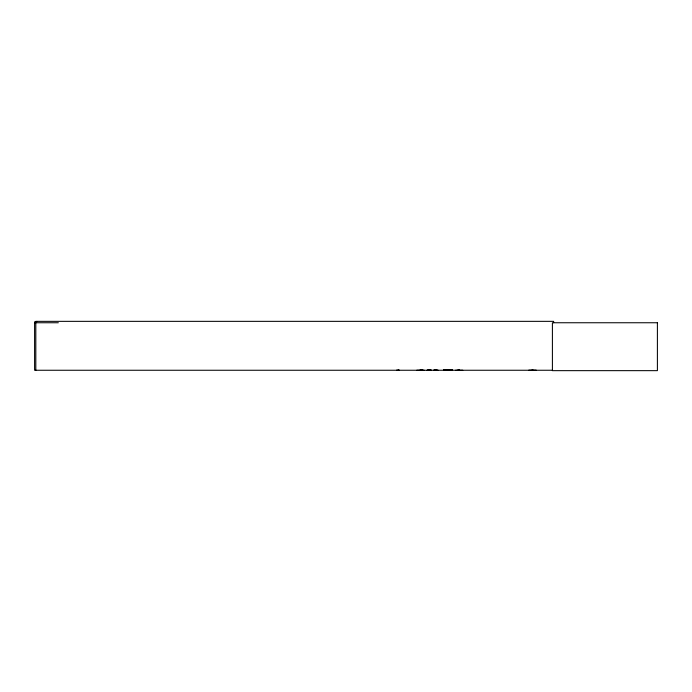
<?xml version="1.0" encoding="UTF-8"?>
<svg xmlns="http://www.w3.org/2000/svg" width="692" height="692" viewBox="0 0 692 692"><rect width="100%" height="100%" fill="white"/><g stroke="black" fill="none" stroke-linecap="round" stroke-linejoin="round"><path stroke-width="1.04" d="M416.826 370.237L424.014 370.151M528.844 370.151L536.179 370.151M431.22 370.203L427.033 370.203M429.023 370.203L429.049 369.753M36.763 321.849L34.6 321.849L34.6 370.255L552.545 370.255M34.6 322.749L58.336 322.749M443.607 369.943L452.551 369.943M443.589 370.064L452.568 370.056M459.341 370.203L459.35 369.554M459.038 370.185L459.004 369.554M434.308 370.203L434.403 369.554M434.005 370.151L438.01 370.151M553.626 322.749L553.626 321.348L35.82 321.348L35.82 370.255M532.693 369.554L532.693 370.255M532.563 369.554L532.581 370.255M532.408 369.554L532.442 370.255M532.321 369.554L532.33 370.255M462.784 370.255L455.596 370.255M458.848 369.554L458.848 370.255M458.355 369.554L458.277 370.255L458.199 369.753M436.643 369.554L436.643 370.255L436.522 369.554M436.392 369.554L436.384 370.255M436.072 369.554L436.055 370.255M435.917 369.554L435.934 370.255M435.882 369.554L435.908 370.255M435.121 369.554L435.052 370.255L435 369.554M434.879 369.554L434.887 370.255M434.524 369.554L434.515 370.255M434.282 369.753L434.282 370.255M430.735 369.753L430.735 370.255M430.666 369.554L430.64 370.255M430.485 369.554L430.476 370.255M430.165 369.554L430.147 370.255M428.979 369.554L428.971 370.255M428.806 369.554L428.815 370.255M428.452 369.554L428.443 370.255M428.357 369.554L428.331 370.255L428.21 369.554M422.016 369.658L422.016 370.255M421.653 369.658L421.653 370.255M421.246 369.554L421.324 370.255M421.177 369.554L421.168 370.255M420.675 369.554L420.675 370.255M420.58 369.554L420.502 370.255M420.295 369.554L420.303 370.255M398.877 369.658L398.877 370.255M398.523 369.658L398.523 370.255M397.122 369.658L397.122 370.255M657.4 322.749L552.406 322.749L552.406 370.652L657.4 370.652L657.4 322.749M430.009 370.255L430.069 369.554L429.974 370.255"/></g></svg>
